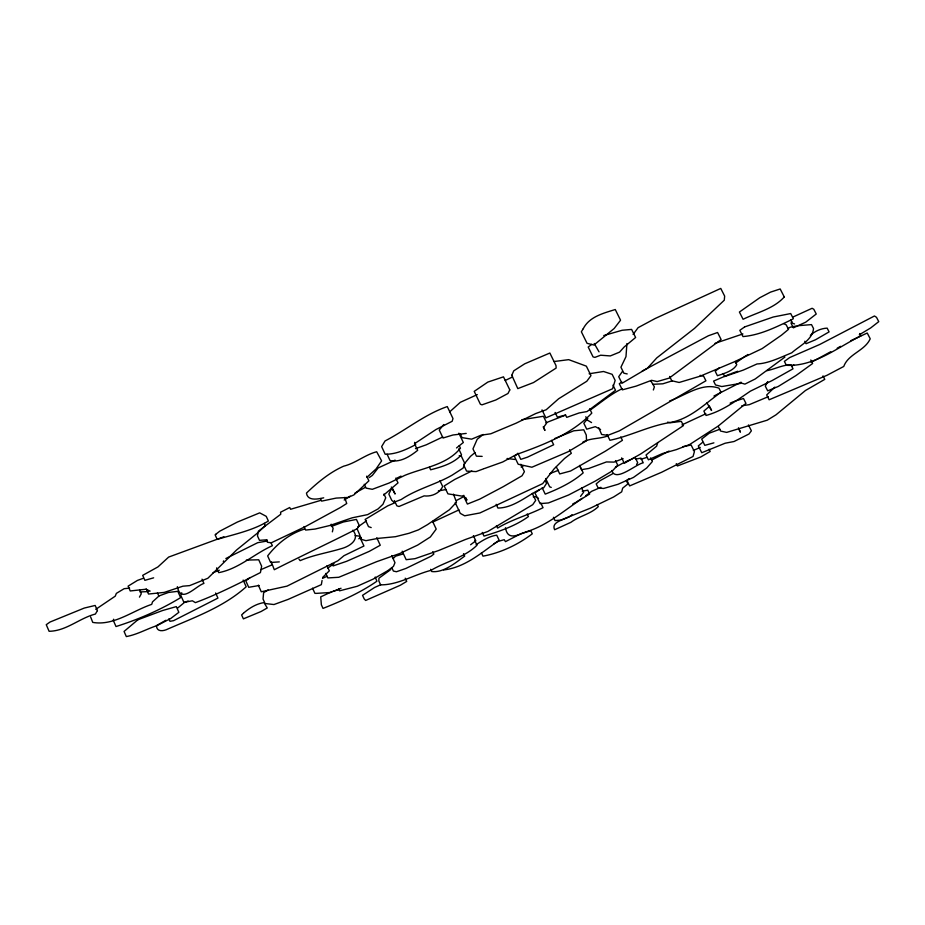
<?xml version="1.0" encoding="UTF-8"?>
<svg xmlns="http://www.w3.org/2000/svg" width="925" height="925" viewBox="0 0 925 925"><rect width="100%" height="100%" fill="white"/><g stroke="black" fill="none" stroke-linecap="round" stroke-linejoin="round"><path stroke-width="1.39" d="M626.919 343.557L625.982 356.645L620.929 367.225L623.901 373.226L627.208 373.92M322.073 580.484L321.345 584.658L288.207 599.365L273.962 604.545L265.059 603.516L263.024 599.018L263.637 592.671L268.1 589.977M322.605 577.454L329.323 570.829L326.976 565.73M90.638 616.963L92.731 622.386C113.682 626.121 132.633 610.731 151.723 604.36L152.521 601.851L158.857 596.105L157.447 592.937M332.364 531.852L333.127 528.418L331.173 524.209M113.613 619.23L113.301 620.386L116.007 626.537C138.368 619.484 160.522 609.899 180.618 597.631L177.808 591.329L168.5 592.451L158.718 596.035M791.58 321.345L791.048 323.276L793.372 327.82L805.698 322.189L816.243 314.014L813.815 309.285L812.115 308.279L793.453 316.812M657.744 442.613L656.657 446.151L646.043 455.007L648.402 459.806L662.427 453.562L676.314 449.642L689.738 444.462L718.135 426.136L745.955 403.392L743.492 398.502L734.369 401.323M653.351 389.98L654.391 386.847L650.888 380.95M181.751 592.786L180.814 595.399L183.913 602.36L192.377 600.788L195.395 602.638C217.583 594.417 239.182 583.305 260.422 572.575L261.648 566.216L258.734 559.787L246.339 560.087M223.307 561.637L223.619 560.874M767.715 381.539L765.299 386.107L767.692 390.847L778.249 386.453L795.928 375.585L812.601 363.513L810.797 359.975M271.256 561.833L274.297 569.719C301.781 555.74 329.832 542.663 357.362 528.614L359.189 525.354L356.426 519.411L343.395 521.989L331.347 526.475M139.455 597.134L141.282 593.804L139.675 590.173M636.585 464.466L637.707 462.731L635.117 457.459L631.844 458.95M622.433 371.457L618.709 376.695L621.97 383.297L647.338 368.335L656.738 357.929L694.513 328.387L724.287 300.186L724.657 296.104L720.76 288.427L655.131 318.524L638.1 327.67L633.105 334.445M463.83 495.314L462.477 497.303L456.557 500.425M580.53 496.378L583.64 492.216L581.524 487.857M443.769 424.563L439.259 430.044L443.04 438.011L452.984 434.993L466.212 433.42M463.783 464.489L470.467 456.36L474.976 452.603M587.791 418.493L583.837 423.257L586.727 429.177L595.342 426.668L600.591 429.512M393.287 558.492L395.576 556.168L402.988 553.994M449.654 411.891L460.315 402.317L477.277 394.605M243.31 613.368L241.622 614.963L243.379 618.86L261.081 611.518L267.256 607.968L264.007 602.603C256.341 603.736 249.253 608.164 243.483 613.194M383.597 495.153L398.016 482.885L395.784 478.144M366.982 477.265L376.024 468.987L381.62 460.881L376.672 451.758C364.901 454.846 355.582 463.263 343.661 466.177C329.682 472.363 317.541 482.503 306.453 493.083C307.586 501.419 318.165 499.038 323.704 497.812M709.406 406.295L703.867 411.082L706.053 415.464C722.332 411.058 736.601 400.467 750.441 391.125L772.121 380.568L793.014 368.809L790.863 364.6M539.321 489.972L534.939 492.875L540.119 503.628L548.456 502.946L568.621 494.979L595.353 481.046L612.477 470.813L617.75 465.183L615.507 460.592M177.681 608.037L184.445 602.452L188.087 600.996M719.384 367.734L715.222 371.318L717.418 375.7C723.997 373.619 733.618 370.763 736.774 364.647L735.167 361.467M702.769 442.231L698.329 445.873L701.74 452.73L725.177 443.214L734.045 441.514L749.03 433.975L751.389 430.819L748.429 424.933M590.323 409.948C600.892 402.595 610.407 394.223 622.201 388.72M784.897 357.085L755.182 378.996L744.914 384.118L741.746 383.181L721.789 386.546L715.511 384.939L713.58 381.088L730.091 373.989M456.522 447.954L463.333 442.508L458.881 433.166M483.266 434.461L477.219 439.225L472.964 448.891L476.444 456.187L482.156 456.383M810.369 335.336C814.96 331.185 820.938 328.41 827.158 328.132L829.089 331.89L815.549 339.741L806.08 343.707L804.819 341.244M250.062 577.558L245.807 580.877L248.709 587.306L259.104 585.513M470.617 544.744L475.808 540.824L473.369 535.679M390.801 569.534L378.949 578.194L378.834 580.958L380.626 584.843C397.97 585.039 414.169 574.633 430.923 570.378C445.908 561.487 464.454 557.567 476.988 545.253L474.687 540.397M629.15 478.572L626.872 480.295L629.636 485.926L661.664 472.247L693.045 456.464L694.409 451.631L691.137 445.041L682.847 446.659M476.202 544.721C482.318 540.501 489.371 536.176 496.725 535.159L499.165 540.281C482.156 552.179 465.055 567.626 443.607 569.927M735.791 362.935L745.677 355.882M582.195 498.309L576.078 502.171M327.612 568.239L333.983 563.66M585.652 495.8L591.746 491.267L600.892 487.302M591.722 344.354L588.207 347.025L593.075 356.911L594.925 357.374L600.637 355.212L610.315 355.928L619.553 352.147L624.155 347.002L635.614 337.486L631.613 329.416L622.213 330.248L603.747 335.544M366.45 520.844L357.663 527.134M744.544 326.976L739.827 330.329L742.983 336.573C760.153 335.151 776.306 327.022 791.638 319.657L793.349 318.743L790.702 313.552L773.207 317.021L744.637 326.918M774.838 387.124L766.686 394.952L769.126 399.773L826.927 375.33L843.75 366.462C848.329 353.836 864.817 350.91 870.228 338.781L867.245 333.023L850.907 340.654M369.191 477.601L372.37 475.392L378.128 467.958L395.102 460.13M518.104 453.493L514.335 456.233L518.197 464.257L531.898 467.229L567.962 451.828L586.519 440.751L586.277 435.062L583.744 429.813L573.812 430.796L554.63 438.612M344.192 500.02L350.205 496.112M354.922 493.106L365.467 487.29M747.03 354.98L747.793 354.495M788.065 328.572L790.089 327.265L796.032 326.039M95.749 609.344L115.243 596.163L116.365 593.376L124.158 588.682L129.581 588.138M621.901 382.071L619.299 383.713L622.328 389.853L636.169 386.107L651.547 380.314L657.201 381.574L669.191 378.105L721.118 339.521L717.58 332.503L708.388 335.752L642.216 371.052M432.865 522.024L458.985 509.895M414.435 443.757L435.999 429.512L452.186 421.268L452.984 418.539L447.284 406.584C424.656 414.388 406.167 430.009 385.043 440.947L381.632 446.613L385.205 454.244C396.189 454.314 406.167 449.619 415.683 444.647L414.585 442.335M859.302 334.792L870.679 327.947L878.75 321.646L876.495 317.31L874.46 315.98L819.723 344.482L789.649 357.582L784.388 361.386L786.377 365.317C814.139 366.751 837.31 347.569 860.955 335.81L859.764 333.509M493.869 543.842L498.043 541.414L504.217 539.691L505.478 541.645L520.81 533.76L530.8 530.753L532.268 533.829C518.058 544.64 500.622 552.919 482.977 556.156L481.416 552.873M165.899 620.259L156.487 625.601C156.51 632.237 163.494 631.185 167.598 629.139C194.886 617.206 223.758 606.95 246.189 586.785L243.159 580.079M505.212 380.464L512.543 376.972M322.536 578.356L327.034 576.298M624.121 462.442L615.391 467.241M811.19 362.38L830.743 351.731M837.194 348.205L840.594 346.343M572.656 504.067L575.061 502.749M612.87 473.635L600.128 480.63L596.186 483.902L598.197 488.042L603.655 488.458L617.993 484.295L633.475 477.427L646.702 468.004L652.379 461.517L650.61 457.933M572.008 514.647C568.008 519.7 550.294 520.544 554.63 529.736L570.91 522.324C579.432 515.93 590.647 514.15 598.278 506.634L597.249 504.53M713.961 396.027L741.098 382.187M791.627 366.173L793.904 364.982M669.006 451.076L651.697 460.083M225.85 558.527L257.74 542.674L267.094 541.033M640.99 459.251L646.876 457.401M396.467 478.375L401.011 476.097M471.854 470.987L454.73 479.451L444.197 485.972L447.92 493.846L464.107 496.447L466.928 500.09L465.738 497.581M549.762 473.658L558.457 470.258M521.076 467.021L523.064 466.061M442.774 436.97L426.228 444.833L415.464 448.648M223.873 536.789L168.651 557.081L157.955 566.909L142.681 575.362L144.878 580.322L153.642 577.824M705.856 413.764L681.979 424.876M669.596 400.976C685.182 395.576 701.959 382.094 718.956 388.165L721.003 392.246C704.792 403.809 689.865 419.372 669.191 422.69C648.841 426.09 630.156 436.022 609.933 440.277L607.135 434.542M625.635 461.76L630.596 459.517M380.857 584.681L374.648 587.444L362.542 595.33L364.219 598.961L365.676 600.441L400.259 585.271L406.711 581.409L405.219 578.206M693.345 450.463L700.225 447.422M730.126 403.161L733.305 401.785M395.079 502.691L387.598 505.917L365.144 519.434L368.497 526.626L371.203 527.597M261.081 569.557L272.135 564.817M545.947 422.783L565.695 415.024M358.761 538.766L361.305 537.691M768.259 396.698L749.192 404.688L741.769 405.774M219.306 570.228L213.004 572.737M341.036 588.265L330.283 592.509L316.373 593.376L314.905 593.341L312.546 588.184M331.948 591.642L320.732 596.868L321.368 604.811L323.01 608.407C341.626 601.03 360.357 592.682 376.903 581.224L375.192 577.05M355.154 535.621L359.328 536.107L363.941 546.004L343.973 555.694L337.926 560.747L287.051 586.126L261.255 591.769L258.364 585.178M304.221 529.158C289.34 533.887 277.084 543.773 267.649 555.902L270.643 562.493L279.292 561.88M483.625 468.825L476.074 471.6L466.582 471.126L464.165 466.038M719.997 429.2L709.221 433.189L701.693 439.051L704.827 445.353L713.892 442.844M715.025 343.348L742.937 333.937M623.103 458.65L614.003 462.107L606.453 461.933L588.855 468.455L581.513 469.646L579.64 465.784M731.363 373.538L737.768 371.237M554.017 361.536L568.702 359.652L584.681 365.537L586.357 366.173L590.982 375.596L586.808 381.25L558.619 398.779L546.212 409.74L535.644 413.579L516.127 423.176L490.805 433.779L481.116 435.189L471.634 439.167L462.026 437.618L460.28 433.964M142.855 578.449L137.455 580.414L128.112 586.149L130.24 590.959L145.942 589.237L150.139 591.098M484.33 468.57L502.668 462.003L516.555 454.487C543.542 444.752 571.627 434.288 591.803 413.105L589.711 408.827M582.889 442.092C590.925 437.722 600.128 439.155 608.349 435.687M672.29 380.834L662.832 383.806L653.05 384.291M438.369 490.932L446.093 489.498M333.092 591.306L338.666 589.699M320.593 500.437L290.612 509.27L289.722 507.513L280.576 512.23L280.761 514.242L258.422 531.147L257.462 535.887L259.486 540.327L267.117 539.807M797.35 325.773L811.503 324.606L813.538 328.56C812.323 340.215 799.466 345.823 791.754 352.807C780.735 357.247 768.582 363.479 757.02 363.953L743.284 370.092L724.68 376.533L723.177 373.527M789.545 364.843C781.567 365.363 774.572 369.179 766.918 370.682M635.637 459.135L640.933 458.118L643.245 462.835C636.331 463.818 615.264 482.838 611.934 470.49M589.121 373.769L603.539 371.492L612.142 374.324L615.148 380.429L612.558 388.766L545.877 417.869L542.004 409.891M582.23 491.187L587.757 490.169L589.641 494.054C569.095 505.836 551.809 523.157 529.019 530.892C520.208 533.32 507.871 542.524 505.478 527.747M521.862 419.719L543.426 416.273L546.71 423.026L543.588 427.315L544.952 430.437L543.206 426.83M533.193 496.794L535.471 496.656L538.523 498.321M140.057 591.942L148.694 591.584M459.216 455.701L461.182 455.852L464.72 463.286L463.147 468.062L452.094 475.184C435.698 484.55 416.978 488.92 401.219 499.512L393.934 502.275L391.714 500.252L388.835 494.089L392.061 487.533L395.102 494.019L391.31 487.036M667.549 422.182L670.706 422.702L681.343 421.361L683.448 425.604L640.759 453.909L624.317 463.298L621.658 457.875M507.027 458.499L514.832 459.447M700.121 375.353L703.682 376.313L705.925 380.788L619.415 430.83L607.806 435.351L601.632 434.484L598.718 427.72M794.552 323.947L792.586 323.288L790.748 319.703M551.242 487.406L549.658 486.804L545.669 478.537M783.672 323.623L786.204 324.86L788.493 329.369L781.463 335.185L762.119 348.621L734.357 361.791L700.225 376.174L679.135 382.476L671.758 380.753L669.607 376.44M591.561 422.575L587.491 420.181L585.803 416.736M599.03 351.847L594.22 343.476M298.96 559.116L300.163 560.631C313.344 554.965 327.288 552.838 340.851 548.779C349.453 546.64 360.565 539.518 352.864 530.198M823.007 375.897L824.776 379.354L805.467 390.5L775.994 414.828L767.276 420.17L726.657 432.403L720.575 431.05L718.251 426.402M738.474 427.766L740.405 432.172L738.636 428.633M709.463 406.237L711.568 410.446L706.931 402.93M709.07 449.238L710.18 451.481L700.722 456.996L677.424 465.969L676.291 463.668M612.986 385.158L615.507 390.281L587.04 411.544L579.108 412.966L566.748 417.36L565.464 415.082L557.37 417.14L555.081 412.446M620.768 436.958L622.421 440.323L605.343 451.192L570.563 471.022L559.729 473.935L556.353 466.952M626.294 480.561L627.925 483.902L622.652 488.169L621.692 491.834L613.633 496.968L590.404 508.16L560.712 520.139L555.023 520.567L553.451 517.295M579.57 465.402L583.189 472.86C572.332 482.399 558.688 488.839 545.23 494.123L542.154 487.741M569.603 449.747L571.326 453.296L564.562 458.465L554.121 468.859L542.686 483.636L479.878 512.97L464.685 515.803L460.292 513.375L455.204 502.633M551.531 440.369L553.659 444.752L527.458 457.17L520.81 459.355L517.873 453.25M545.368 480.896L546.548 483.336L543.761 487.672C528.591 493.904 514.959 507.883 497.939 508.056L496.158 504.333M540.778 503.003L543.033 507.686C528.117 515.179 511.953 519.387 497.592 528.082L496.436 525.654M520.844 464.257L524.417 471.669L522.035 475.774L503.269 486.666L479.763 499.118L467.391 504.079L463.402 495.673M532.326 493.372L535.702 500.39L532.731 504.668L487.81 531.482L465.425 539.506L438.6 550.537L415.001 558.677L406.167 559.683L402.202 551.184M527.192 513.976L528.429 516.566C515.225 526.14 499.454 531.355 484.006 536.095L482.249 532.407M459.239 445.688L460.43 448.209C446.995 464.847 423.719 467.668 404.849 475.346L389.043 483.058L372.324 489.313L366.15 488.146L364.242 484.295M458.708 448.868L461.506 454.742C453.643 463.506 441.583 466.917 430.657 469.796L429.454 467.252M453.47 494.135L456.511 502.206L449.434 509.756L427.523 524.625L418.493 529.84L409.07 533.274L395.461 536.697L378.001 538.373L365.942 540.686L361.64 539.437L357.038 528.614M439.942 480.722L442.693 486.527C439.456 493.453 431.478 496.794 424.101 495.881L398.999 506.495L396.86 505.825L394.374 500.541M414.967 444.59L417.672 450.325C409.983 456.464 400.375 462.685 390.072 460.604L387.066 454.187M463.517 553.659L464.685 556.122C455.424 562.828 443.653 572.945 431.721 571.546L430.657 569.28M432.565 521.33L436.218 529.088L430.368 536.962L417.661 545.091L399.82 553.485L376.417 561.764L338.804 577.281L327.843 577.928L325.773 573.431M432.738 551.705L433.848 554.075L431.2 556.168L405.902 568.447L396.455 571.743L393.391 571.06L391.853 567.765M383.956 494.042L385.725 497.823L382.973 504.264L378.059 508.935L367.607 514.624L352.182 517.815L329.971 525.469L315.078 529.054L305.655 530.071L304.036 526.556M366.705 476.178L368.878 480.85L353.928 494.875L348.135 497.453L336.18 498.089L321.646 501.119L320.455 498.529M391.668 555.555L394.975 562.666L393.46 566.366L387.795 570.656L373.076 579.154L357.108 586.311L339.567 590.832L338.596 588.716M376.764 537.702L380.256 545.218L378.776 546.074L369.341 551.323L346.655 561.302L333.116 565.915L331.983 563.452M344.655 497.453L346.736 503.501L340.435 507.501L305.308 526.626L271.279 542.79L267.441 542.281L266.481 540.177M264.307 523.342L265.336 525.585L257.428 533.112L236.603 549.97L207.847 578.264L189.648 585.618L182.93 586.184L164.153 592.416L148.497 594.035L146.231 588.936M270.933 542.57L272.366 545.704C254.19 553.867 238.558 568.956 218.728 572.633L216.589 567.904M215.629 592.983L217.93 598.105L173.565 620.663L169.969 621.322L168.882 618.871M202.02 579.143L203.928 583.398C195.568 586.115 180.757 604.441 177.369 586.67M511.791 375.272L517.803 388.616L533.517 382.557L556.156 368.069L555.994 365.56L549.866 353.026L524.706 363.814L513.768 370.821L511.791 375.272M509.791 389.899L507.998 393.472L495.8 399.993L482.006 404.838L480.387 404.237L474.213 391.368L487.833 382.083L503.489 376.845L509.791 389.899M97.426 610.604L95.402 614.038C79.215 618.282 66.346 631.012 49.106 631.289L46.25 624.699L49.996 622.051L84.279 608.06L95.171 605.459L97.426 610.604M583.259 328.687L581.363 331.774L587.051 343.314L593.931 345.025L614.165 328.502L620.559 320.2L615.264 309.528C603.539 313.193 589.294 316.674 583.259 328.687M784.273 296.948C773.786 308.707 756.974 312.511 743.076 319.275L739.41 312.037L759.737 297.757L770.49 292.138L780.18 288.97L784.273 296.948M137.848 619.773L124.066 631.44L126.32 636.573C137.154 634.596 146.589 629.046 156.88 625.647L170.709 618.513L178.849 612.315L176.317 606.615L162.65 610.5L137.848 619.773M215.768 534.303L215.109 534.812L217.19 539.402C234.476 534.222 252.941 530.511 268.366 521.018L266.238 516.347L259.705 512.855L237.332 522.07L219.78 531.17L215.768 534.303"/></g></svg>
